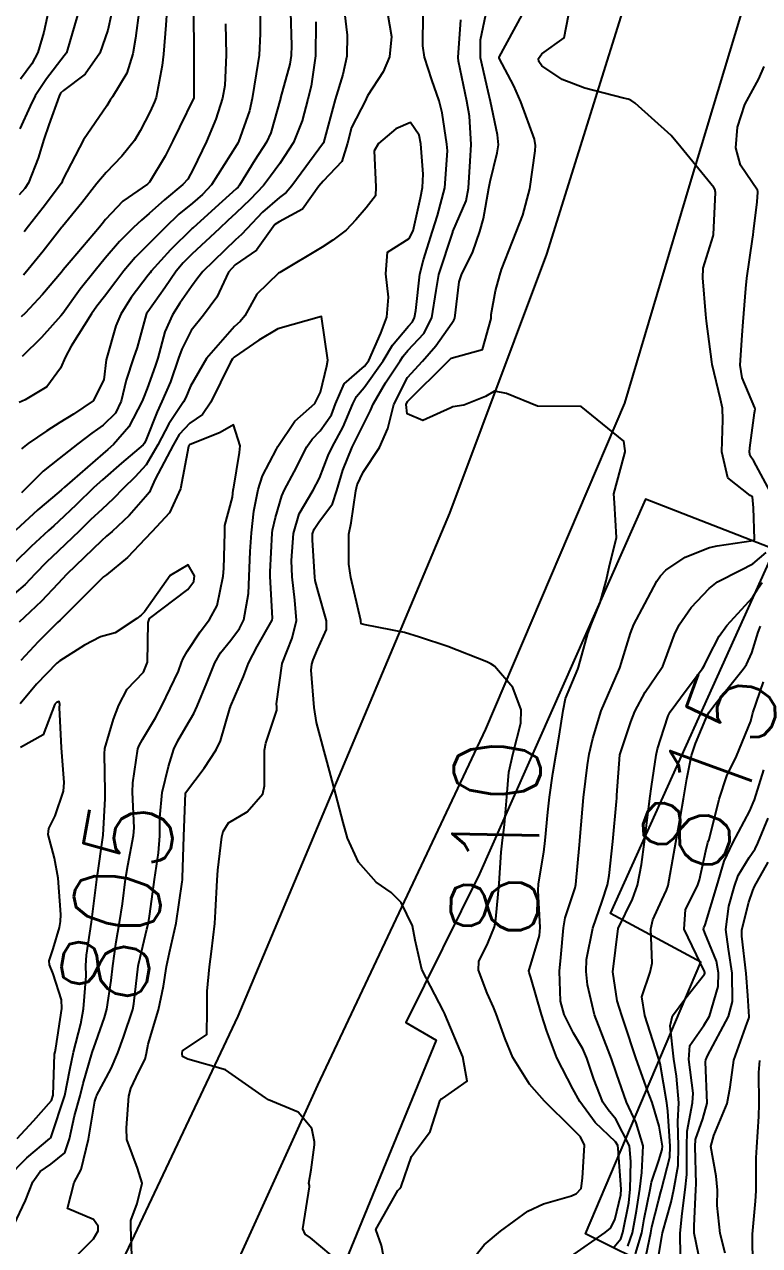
# Model space of a CAD drawing. Header units: metres. Extents: x 307586 to 320046, y 7427249 to 7434250.
# Drawn here: x 319883.5 to 319917.4, y 7429162.3 to 7429218.5 of the extents above; entities that cross this region are included whole.
import ezdxf
from ezdxf.enums import TextEntityAlignment as Align

# ---------------------------------------------------------------- set-up
doc = ezdxf.new("R2010")
doc.units = ezdxf.units.M
doc.header["$MEASUREMENT"] = 0
for name, color, linetype in [('Cotas', 45, 'Continuous'), ('Curvas de Nivel 1m', 11, 'Continuous'), ('Curvas de Nivel 5m', 15, 'Continuous'), ('Edificações', 30, 'Continuous'), ('Vias Primárias', 230, 'Continuous')]:
    doc.layers.add(name, color=color, linetype=linetype)
doc.styles.add('Style-STANDARD', font='STANDARD.shx')

msp = doc.modelspace()

# ---------------------------------------------------------------- linework, layer by layer
at = {"layer": 'Curvas de Nivel 1m', "flags": 128}
for points, elevation in [([(319900.238, 7429219.051), (319900.416, 7429217.985), (319900.333, 7429217.05), (319900.035, 7429216.351), (319899.316, 7429215.243), (319899.259, 7429215.115), (319899.232, 7429215.061), (319898.582, 7429213.785), (319898.396, 7429213.069), (319898.136, 7429212.22), (319897.275, 7429211.325), (319897.079, 7429211.083), (319896.315, 7429210.036), (319895.248, 7429209.453), (319895.042, 7429209.316), (319894.887, 7429209.114), (319894.209, 7429208.144), (319893.226, 7429207.468), (319892.91, 7429207.135), (319892.377, 7429205.971), (319891.76, 7429205.151), (319891.186, 7429204.444), (319890.757, 7429203.585), (319890.609, 7429203.166), (319890.248, 7429202.084), (319889.849, 7429201.173), (319889.622, 7429200.696), (319889.127, 7429199.423), (319889.048, 7429199.257), (319888.984, 7429199.181), (319887.979, 7429198.327), (319887.107, 7429197.567), (319886.712, 7429197.206), (319885.892, 7429196.417), (319885.079, 7429195.643), (319884.864, 7429195.444), (319884.624, 7429195.234), (319883.818, 7429194.49), (319883.058, 7429193.749)], 808), ([(319898.257, 7429219.071), (319898.376, 7429218.047), (319898.36, 7429217.07), (319898.179, 7429216.223), (319897.834, 7429215.075), (319897.712, 7429214.673), (319897.293, 7429213.08), (319895.832, 7429211.102), (319895.569, 7429210.804), (319895.265, 7429210.561), (319894.477, 7429209.895), (319893.755, 7429209.125), (319893.509, 7429208.858), (319893.238, 7429208.617), (319891.733, 7429207.152), (319891.506, 7429206.868), (319891.212, 7429206.462), (319890.664, 7429205.703), (319890.33, 7429205.169), (319889.981, 7429204.376), (319889.653, 7429203.175), (319889.54, 7429202.805), (319889.159, 7429201.771), (319888.998, 7429201.338), (319888.941, 7429201.182), (319888.318, 7429200.005), (319887.608, 7429199.195), (319887.349, 7429198.97), (319887.119, 7429198.771), (319885.351, 7429197.226), (319885.222, 7429197.107), (319885.099, 7429196.998), (319884.136, 7429196.19), (319883.116, 7429195.25)], 809), ([(319887.526, 7429219.034), (319887.354, 7429218.267), (319886.992, 7429217.205), (319886.303, 7429216.241), (319885.317, 7429215.498), (319885.181, 7429215.365), (319885.11, 7429215.232), (319884.63, 7429213.907), (319884.403, 7429213.239), (319884.141, 7429212.385), (319883.702, 7429211.246), (319883.534, 7429210.982), (319883.265, 7429210.69)], 817), ([(319894.366, 7429219.12), (319894.374, 7429218.098), (319894.322, 7429217.12), (319894.193, 7429216.258), (319894.006, 7429215.123), (319893.874, 7429214.558), (319893.374, 7429213.129), (319893.347, 7429213.075), (319893.291, 7429212.985), (319892.128, 7429211.147), (319891.721, 7429210.698), (319891.26, 7429210.312), (319890.627, 7429209.792), (319889.979, 7429209.173), (319889.619, 7429208.796), (319889.235, 7429208.419), (319888.613, 7429207.802), (319888.09, 7429207.191), (319887.718, 7429206.692), (319887.205, 7429206.015), (319886.847, 7429205.556), (319886.604, 7429205.209), (319885.672, 7429203.717), (319885.409, 7429203.226), (319885.168, 7429202.714), (319884.54, 7429201.856), (319883.55, 7429201.246), (319883.277, 7429201.123)], 812), ([(319886.03, 7429219.22), (319885.5, 7429217.384), (319885.447, 7429217.228), (319885.405, 7429217.166), (319885.341, 7429217.095), (319884.525, 7429216.038), (319884.014, 7429215.243), (319883.781, 7429214.773), (319883.298, 7429213.734)], 818), ([(319884.632, 7429219.237), (319884.406, 7429218.186), (319884.137, 7429217.242), (319883.856, 7429216.724), (319883.324, 7429216.019)], 819), ([(319891.302, 7429219.161), (319891.315, 7429217.188), (319891.314, 7429217.16), (319891.313, 7429215.16), (319890.659, 7429213.807), (319890.356, 7429213.169), (319889.989, 7429212.47), (319889.274, 7429211.276), (319889.235, 7429211.219), (319889.179, 7429211.181), (319888.05, 7429210.403), (319887.248, 7429209.557), (319887.094, 7429209.353), (319886.97, 7429209.204), (319885.671, 7429207.667), (319885.296, 7429207.229), (319885.263, 7429207.189), (319885.221, 7429207.134), (319884.341, 7429206.103), (319883.542, 7429205.247), (319883.369, 7429205.07)], 814), ([(319895.775, 7429219.104), (319895.81, 7429217.565), (319895.793, 7429217.103), (319895.732, 7429216.709), (319895.314, 7429215.159), (319895.303, 7429215.12), (319894.867, 7429213.544), (319894.666, 7429213.116), (319894.125, 7429212.281), (319893.424, 7429211.128), (319893.357, 7429211.044), (319893.27, 7429210.963), (319892.304, 7429210.097), (319891.266, 7429209.16), (319891.243, 7429209.139), (319890.241, 7429208.161), (319889.358, 7429207.179), (319889.297, 7429207.104), (319889.22, 7429206.993), (319888.436, 7429205.956), (319887.947, 7429205.192), (319887.726, 7429204.656), (319887.302, 7429203.199), (319887.283, 7429203.088), (319887.163, 7429202.172), (319886.676, 7429201.207), (319885.778, 7429200.586), (319885.137, 7429200.199), (319884.539, 7429199.828), (319883.689, 7429199.244), (319883.373, 7429198.995)], 811), ([(319888.798, 7429219.186), (319888.633, 7429217.904), (319888.512, 7429217.188), (319888.228, 7429216.292), (319887.565, 7429215.197), (319887.465, 7429215.045), (319887.309, 7429214.794), (319886.226, 7429213.216), (319885.275, 7429211.388), (319885.24, 7429211.263), (319885.225, 7429211.23), (319884.383, 7429210.111), (319883.702, 7429209.245), (319883.495, 7429208.992)], 816), ([(319898.601, 7429161.061), (319896.689, 7429162.659), (319896.448, 7429162.841), (319896.343, 7429163.085), (319896.648, 7429165.017), (319896.647, 7429165.081), (319896.618, 7429165.178), (319896.724, 7429165.803), (319896.874, 7429166.945), (319896.876, 7429167.079), (319896.749, 7429167.697), (319896.121, 7429168.454), (319894.762, 7429169.021), (319894.624, 7429169.111), (319892.782, 7429170.406), (319891.046, 7429170.891), (319890.791, 7429171.012), (319890.776, 7429171.15), (319890.794, 7429171.27), (319891.917, 7429172.024), (319891.932, 7429173.139), (319891.936, 7429174.024), (319892.031, 7429175.138), (319892.125, 7429175.856), (319892.279, 7429177.136), (319892.313, 7429177.691), (319892.39, 7429179.135), (319892.424, 7429179.601), (319892.613, 7429181.133), (319892.669, 7429181.378), (319892.919, 7429181.77), (319893.768, 7429182.278), (319894.497, 7429183.114), (319894.575, 7429183.476), (319894.577, 7429185.114), (319894.626, 7429185.445), (319894.973, 7429186.447), (319895.132, 7429186.957), (319895.139, 7429187.108), (319895.13, 7429187.254), (319895.387, 7429189.104), (319895.841, 7429190.277), (319896.04, 7429191.095), (319895.97, 7429192.024), (319895.847, 7429193.098), (319895.819, 7429193.857), (319895.903, 7429195.098), (319896.175, 7429196.005), (319896.814, 7429197.084), (319897.109, 7429197.64), (319897.502, 7429198.694), (319897.681, 7429199.074), (319898.2, 7429200.007), (319898.641, 7429201.065), (319898.811, 7429201.409), (319899.16, 7429201.815), (319900.041, 7429203.051), (319900.466, 7429203.761), (319901.197, 7429204.636), (319901.389, 7429204.848), (319901.487, 7429205.036), (319901.538, 7429205.367), (319901.723, 7429207.032), (319901.89, 7429207.69), (319902.313, 7429209.024), (319902.534, 7429209.741), (319902.872, 7429211.016), (319902.998, 7429212.722), (319902.976, 7429213.015), (319902.759, 7429214.463), (319902.617, 7429215.021), (319902.282, 7429215.98), (319901.949, 7429217.031), (319901.864, 7429217.548), (319901.875, 7429219.032)], 808), ([(319908.681, 7429161.798), (319910.266, 7429162.916), (319910.505, 7429163.103), (319910.702, 7429163.501), (319910.984, 7429164.642), (319911.005, 7429164.907), (319910.869, 7429166.781), (319910.85, 7429166.909), (319910.745, 7429167.08), (319909.804, 7429167.975), (319909.099, 7429168.935), (319908.772, 7429169.527), (319908.044, 7429170.947), (319907.574, 7429172.183), (319907.325, 7429172.955), (319906.838, 7429174.649), (319906.762, 7429174.881), (319906.755, 7429174.961), (319906.846, 7429175.253), (319907.236, 7429176.579), (319907.267, 7429176.956), (319907.172, 7429178.665), (319907.187, 7429178.957), (319907.436, 7429180.424), (319907.5, 7429180.954), (319907.622, 7429182.257), (319907.698, 7429182.952), (319907.852, 7429184.048), (319908.002, 7429184.95), (319908.149, 7429185.77), (319908.326, 7429186.947), (319908.439, 7429187.495), (319909.002, 7429188.853), (319909.035, 7429188.94), (319909.468, 7429190.491), (319909.627, 7429190.931), (319910.038, 7429191.921), (319910.308, 7429192.921), (319910.442, 7429193.539), (319910.792, 7429194.914), (319910.688, 7429196.505), (319910.669, 7429196.917), (319911.12, 7429198.619), (319911.183, 7429198.849), (319911.187, 7429198.909), (319911.129, 7429199.344), (319909.153, 7429200.94), (319907.153, 7429200.96), (319905.714, 7429201.537), (319905.16, 7429201.649), (319904.747, 7429201.404), (319903.751, 7429201.004), (319903.239, 7429200.922), (319903.151, 7429200.886), (319901.866, 7429200.298), (319901.146, 7429200.602), (319901.093, 7429201.031), (319901.154, 7429201.178), (319903.011, 7429203.012), (319903.087, 7429203.099), (319903.175, 7429203.165), (319904.607, 7429203.57), (319905.005, 7429204.992), (319905.012, 7429205.185), (319905.216, 7429206.264), (319905.406, 7429206.987), (319905.491, 7429207.251), (319906.158, 7429208.976), (319906.467, 7429209.759), (319906.795, 7429210.967), (319907.037, 7429212.71), (319907.057, 7429212.964), (319907.007, 7429213.254), (319906.381, 7429214.974), (319906.063, 7429215.712), (319905.383, 7429216.989), (319905.381, 7429217.027), (319906.443, 7429218.974)], 811), ([(319910.686, 7429162.255), (319910.98, 7429162.617), (319911.081, 7429162.906), (319911.347, 7429164.27), (319911.416, 7429164.903), (319911.452, 7429166.186), (319911.384, 7429166.904), (319910.755, 7429168.132), (319910.399, 7429168.555), (319910.153, 7429168.919), (319909.741, 7429169.963), (319909.418, 7429170.931), (319909.232, 7429171.368), (319908.804, 7429172.088), (319908.375, 7429172.944), (319908.207, 7429173.561), (319908.153, 7429174.947), (319908.218, 7429175.578), (319908.352, 7429176.945), (319908.416, 7429177.396), (319908.881, 7429178.781), (319908.92, 7429178.939), (319909.083, 7429180.765), (319909.095, 7429180.937), (319909.115, 7429181.137), (319909.267, 7429182.935), (319909.447, 7429184.442), (319909.531, 7429184.931), (319909.69, 7429185.649), (319910.079, 7429186.924), (319910.896, 7429188.806), (319910.945, 7429188.911), (319910.957, 7429188.957), (319911.006, 7429189.111), (319911.431, 7429190.501), (319911.59, 7429190.904), (319912.088, 7429191.854), (319912.65, 7429192.894), (319912.808, 7429193.141), (319913.061, 7429193.408), (319913.946, 7429194.005), (319915.077, 7429194.445), (319915.422, 7429194.521), (319917.082, 7429194.769), (319917.128, 7429194.794), (319917.149, 7429194.839), (319917.097, 7429196.274), (319917.043, 7429196.782), (319916.942, 7429196.842), (319915.91, 7429197.657), (319915.632, 7429198.862), (319915.683, 7429200.324), (319915.665, 7429200.862), (319915.58, 7429201.286), (319915.185, 7429202.87), (319915.175, 7429203.001), (319914.934, 7429204.873), (319914.903, 7429205.176), (319914.765, 7429206.875), (319914.785, 7429207.317), (319915.242, 7429208.781), (319915.255, 7429208.87), (319915.346, 7429210.795), (319915.338, 7429210.869), (319915.324, 7429210.92), (319915.274, 7429211.021), (319913.744, 7429212.885), (319913.301, 7429213.424), (319911.643, 7429214.915), (319911.449, 7429215.043), (319911.325, 7429215.09), (319911.106, 7429215.141), (319909.33, 7429215.607), (319908.289, 7429215.995), (319907.34, 7429216.623), (319907.211, 7429216.832), (319907.2, 7429216.962), (319907.345, 7429217.178), (319908.382, 7429217.921), (319908.57, 7429218.948)], 812), ([(319892.779, 7429218.561), (319892.803, 7429217.138), (319892.742, 7429215.718), (319892.644, 7429215.14), (319892.325, 7429214.167), (319891.893, 7429213.151), (319891.28, 7429211.872), (319891.033, 7429211.405), (319890.813, 7429211.165), (319889.97, 7429210.465), (319889.253, 7429209.836), (319888.908, 7429209.524), (319888.542, 7429209.187), (319887.895, 7429208.535), (319887.229, 7429207.767), (319886.769, 7429207.207), (319886.075, 7429206.352), (319885.276, 7429205.229), (319885.192, 7429205.117), (319884.298, 7429204.123), (319883.416, 7429203.248)], 813), ([(319900.208, 7429161.037), (319899.961, 7429162.316), (319899.704, 7429163.045), (319900.711, 7429164.85), (319900.804, 7429164.937), (319900.87, 7429165.028), (319901.341, 7429166.417), (319901.796, 7429167.019), (319902.206, 7429167.558), (319902.669, 7429169.011), (319902.705, 7429169.069), (319902.764, 7429169.086), (319903.9, 7429169.875), (319903.7, 7429171.001), (319902.895, 7429172.926), (319902.86, 7429173.01), (319902.814, 7429173.102), (319901.826, 7429175.02), (319901.505, 7429176.372), (319901.393, 7429177.025), (319900.874, 7429178.107), (319900.409, 7429178.568), (319899.72, 7429179.047), (319898.897, 7429179.966), (319898.391, 7429181.065), (319898.195, 7429181.792), (319897.852, 7429183.071), (319897.457, 7429184.566), (319897.326, 7429185.076), (319896.973, 7429186.386), (319896.863, 7429187.082), (319896.717, 7429188.801), (319896.744, 7429189.084), (319896.81, 7429189.278), (319897.013, 7429189.751), (319897.43, 7429190.673), (319897.429, 7429191.076), (319897.046, 7429192.42), (319896.906, 7429192.937), (319896.889, 7429193.082), (319896.775, 7429194.79), (319896.789, 7429195.084), (319896.858, 7429195.302), (319897.081, 7429195.615), (319897.702, 7429196.466), (319897.903, 7429197.072), (319898.176, 7429198.006), (319898.616, 7429199.065), (319898.779, 7429199.413), (319899.139, 7429200.116), (319899.447, 7429200.757), (319899.579, 7429201.054), (319900.145, 7429202.032), (319900.824, 7429203.043), (319900.961, 7429203.256), (319901.18, 7429203.515), (319901.915, 7429204.306), (319902.279, 7429205.024), (319902.481, 7429206.287), (319902.609, 7429207.019), (319903.243, 7429208.978), (319903.251, 7429209.001), (319903.858, 7429210.41), (319903.973, 7429211.003), (319904.05, 7429212.238), (319904.09, 7429213.002), (319904.01, 7429214.305), (319903.892, 7429215.004), (319903.51, 7429216.84), (319903.497, 7429217.008), (319903.613, 7429218.754)], 809), ([(319917.97, 7429196.831), (319917.119, 7429198.421), (319916.948, 7429198.67), (319916.906, 7429198.843), (319916.924, 7429199.045), (319917.15, 7429200.648), (319917.166, 7429200.826), (319917.153, 7429200.882), (319916.581, 7429202.263), (319916.486, 7429202.85), (319916.575, 7429204.23), (319916.625, 7429204.849), (319916.74, 7429206.369), (319916.791, 7429206.846), (319917.051, 7429208.653), (319917.074, 7429208.843), (319917.094, 7429208.994), (319917.266, 7429210.374), (319917.303, 7429210.809), (319917.301, 7429210.84), (319917.274, 7429210.905), (319916.495, 7429212.062), (319916.283, 7429212.855), (319916.357, 7429213.805), (319916.702, 7429214.849), (319917.335, 7429216.036), (319917.585, 7429216.593)], 813), ([(319888.468, 7429161.389), (319888.42, 7429163.183), (319888.421, 7429163.458), (319888.704, 7429164.25), (319888.934, 7429165.177), (319888.723, 7429165.878), (319888.232, 7429167.185), (319888.212, 7429167.722), (319888.325, 7429169.184), (319888.414, 7429169.538), (319888.78, 7429170.319), (319889.076, 7429170.889), (319889.132, 7429171.175), (319889.205, 7429171.582), (319889.687, 7429173.167), (319889.915, 7429174.255), (319890.056, 7429175.162), (319890.198, 7429175.804), (319890.504, 7429177.155), (319890.78, 7429179.05), (319890.792, 7429179.151), (319890.801, 7429179.234), (319890.851, 7429181.151), (319890.933, 7429183.15), (319891.794, 7429184.292), (319892.347, 7429185.136), (319892.539, 7429185.554), (319892.982, 7429187.044), (319892.999, 7429187.114), (319893.009, 7429187.13), (319893.604, 7429188.517), (319893.832, 7429189.122), (319894.236, 7429189.896), (319894.932, 7429191.111), (319894.947, 7429191.197), (319894.831, 7429193.112), (319894.83, 7429193.338), (319894.923, 7429195.112), (319894.941, 7429195.246), (319895.084, 7429195.83), (319895.376, 7429196.828), (319895.493, 7429197.104), (319895.941, 7429197.928), (319896.527, 7429199.089), (319896.773, 7429199.441), (319897.134, 7429199.823), (319897.659, 7429200.561), (319897.848, 7429201.073), (319898.241, 7429201.991), (319899.17, 7429202.793), (319899.375, 7429203.058), (319899.924, 7429204.314), (319900.211, 7429205.05), (319900.286, 7429205.975), (319900.16, 7429207.051), (319900.24, 7429208.043), (319901.239, 7429208.674), (319901.419, 7429209.037), (319901.75, 7429210.549), (319901.846, 7429211.031), (319901.884, 7429211.636), (319901.778, 7429213.033), (319901.698, 7429213.433), (319901.303, 7429214.025), (319900.614, 7429213.732), (319899.824, 7429213.055), (319899.63, 7429212.716), (319899.7, 7429211.056), (319899.685, 7429210.638), (319899.258, 7429210.098), (319898.774, 7429209.541), (319898.326, 7429209.069), (319897.716, 7429208.597), (319897.235, 7429208.287), (319895.276, 7429207.109), (319895.24, 7429207.092), (319895.222, 7429207.081), (319894.219, 7429206.108), (319893.668, 7429205.125), (319893.454, 7429204.863), (319893.188, 7429204.624), (319891.906, 7429203.149), (319891.16, 7429201.88), (319890.955, 7429201.362), (319890.842, 7429201.163), (319890.16, 7429200.142), (319889.662, 7429199.172), (319889.114, 7429198.25), (319888.601, 7429197.692), (319888.078, 7429197.19), (319887.603, 7429196.687), (319887.088, 7429196.209), (319886.563, 7429195.725), (319886.042, 7429195.215), (319885.063, 7429194.281), (319884.525, 7429193.769), (319884.012, 7429193.24), (319883.546, 7429192.747), (319883.044, 7429192.318)], 807), ([(319885.316, 7429161.22), (319886.687, 7429162.612), (319886.908, 7429162.98), (319886.905, 7429163.198), (319886.696, 7429163.515), (319885.504, 7429164.021), (319885.807, 7429165.214), (319886.121, 7429165.81), (319886.469, 7429167.204), (319886.76, 7429168.953), (319886.814, 7429169.147), (319886.838, 7429169.199), (319887.507, 7429170.468), (319887.816, 7429171.19), (319888.076, 7429171.911), (319888.505, 7429173.183), (319888.557, 7429173.441), (319888.753, 7429175.181), (319888.764, 7429175.251), (319888.839, 7429175.573), (319889.157, 7429176.877), (319889.222, 7429177.175), (319889.283, 7429177.589), (319889.505, 7429179.171), (319889.681, 7429180.389), (319889.745, 7429181.168), (319889.752, 7429181.998), (319889.85, 7429183.166), (319890.143, 7429184.361), (319890.4, 7429185.158), (319890.572, 7429185.542), (319890.969, 7429186.209), (319891.321, 7429186.804), (319891.475, 7429187.145), (319891.908, 7429188.227), (319892.277, 7429189.137), (319892.542, 7429189.603), (319893.019, 7429190.191), (319893.425, 7429190.728), (319893.612, 7429191.124), (319893.833, 7429192.334), (319893.868, 7429193.122), (319893.915, 7429194.271), (319893.968, 7429195.121), (319894.078, 7429196.13), (319894.272, 7429197.118), (319894.474, 7429197.752), (319895.122, 7429198.985), (319895.189, 7429199.109), (319895.973, 7429200.265), (319896.884, 7429201.084), (319897.158, 7429201.608), (319897.437, 7429202.811), (319897.493, 7429203.077), (319897.193, 7429205.08), (319895.187, 7429204.521), (319894.303, 7429203.997), (319893.174, 7429203.21), (319893.094, 7429203.131), (319892.987, 7429202.949), (319892.099, 7429201.146), (319891.718, 7429200.577), (319891.138, 7429200.172), (319890.637, 7429199.65), (319890.361, 7429199.161), (319889.536, 7429197.602), (319889.358, 7429197.176), (319889.275, 7429197.003), (319889.097, 7429196.78), (319888.341, 7429195.931), (319887.556, 7429195.195), (319887.3, 7429194.968), (319887.068, 7429194.751), (319885.469, 7429193.224), (319885.048, 7429192.774), (319884.301, 7429191.976), (319883.512, 7429191.245), (319883.263, 7429191.014)], 806), ([(319911.314, 7429162.277), (319911.52, 7429162.902), (319911.705, 7429163.903), (319911.853, 7429164.899), (319911.953, 7429165.676), (319912.02, 7429166.897), (319911.689, 7429167.966), (319911.247, 7429168.905), (319910.783, 7429170.238), (319910.563, 7429170.913), (319910.066, 7429172.181), (319909.774, 7429172.926), (319909.45, 7429174.315), (319909.382, 7429174.932), (319909.401, 7429175.484), (319909.7, 7429176.927), (319910.123, 7429178.169), (319910.372, 7429178.918), (319910.454, 7429179.351), (319910.624, 7429180.914), (319910.783, 7429182.763), (319910.796, 7429182.912), (319910.807, 7429183.04), (319910.945, 7429184.91), (319910.964, 7429185.003), (319911.453, 7429186.431), (319911.635, 7429186.903), (319912.099, 7429187.792), (319912.866, 7429188.891), (319912.915, 7429188.98), (319913.008, 7429189.24), (319913.461, 7429190.451), (319913.674, 7429190.884), (319914.231, 7429191.688), (319915.05, 7429192.568), (319915.435, 7429192.864), (319916.5, 7429193.41), (319917.066, 7429193.706), (319917.686, 7429194.222)], 813), ([(319882.715, 7429165.42), (319883.626, 7429166.344), (319884.68, 7429167.231), (319884.712, 7429167.262), (319884.744, 7429167.315), (319885.369, 7429169.221), (319885.597, 7429170.402), (319885.768, 7429171.215), (319886.115, 7429172.519), (319886.241, 7429173.209), (319886.349, 7429174.728), (319886.343, 7429175.207), (319886.373, 7429175.673), (319886.601, 7429177.204), (319886.844, 7429179.162), (319886.848, 7429179.201), (319886.845, 7429179.239), (319886.887, 7429179.478), (319887.114, 7429180.994), (319887.136, 7429181.198), (319887.236, 7429182.89), (319887.237, 7429183.197), (319887.194, 7429184.954), (319887.217, 7429185.197), (319887.621, 7429186.546), (319887.866, 7429187.191), (319888.249, 7429187.929), (319888.998, 7429188.711), (319889.178, 7429189.177), (319889.205, 7429191.002), (319889.269, 7429191.176), (319891.047, 7429192.515), (319891.315, 7429192.883), (319891.343, 7429193.147), (319891.058, 7429193.651), (319890.223, 7429193.162), (319889.036, 7429191.484), (319888.887, 7429191.329), (319888.698, 7429191.183), (319887.699, 7429190.517), (319887.02, 7429190.337), (319886.277, 7429189.948), (319885.138, 7429189.228), (319885.002, 7429189.124), (319884.068, 7429188.164), (319883.323, 7429187.247)], 804), ([(319911.654, 7429161.929), (319911.949, 7429162.897), (319912.062, 7429163.537), (319912.329, 7429164.894), (319912.398, 7429165.221), (319912.736, 7429166.224), (319912.892, 7429166.738), (319912.9, 7429166.888), (319912.752, 7429167.801), (319912.432, 7429168.893), (319912.215, 7429169.452), (319911.691, 7429170.901), (319911.137, 7429172.579), (319911.036, 7429172.908), (319910.823, 7429173.579), (319910.616, 7429174.913), (319910.863, 7429176.91), (319911.519, 7429178.262), (319911.754, 7429178.901), (319911.943, 7429179.854), (319912.071, 7429180.898), (319912.163, 7429181.655), (319912.326, 7429182.896), (319912.395, 7429183.442), (319912.608, 7429184.894), (319912.679, 7429185.18), (319912.975, 7429186.133), (319913.163, 7429186.707), (319913.255, 7429186.887), (319913.988, 7429187.885), (319914.742, 7429188.873), (319914.843, 7429189.034), (319915.011, 7429189.379), (319915.519, 7429190.369), (319915.875, 7429190.857), (319917.046, 7429192.148), (319917.317, 7429192.571), (319917.491, 7429192.836)], 814), ([(319912.679, 7429161.533), (319912.867, 7429162.712), (319912.908, 7429162.888), (319913.298, 7429164.3), (319913.43, 7429164.883), (319913.621, 7429165.994), (319913.64, 7429166.881), (319913.618, 7429168.017), (319913.652, 7429168.881), (319913.555, 7429170.109), (319913.421, 7429170.884), (319913.263, 7429172.431), (319913.362, 7429172.885), (319913.982, 7429173.722), (319914.842, 7429174.804), (319914.861, 7429174.851), (319914.862, 7429174.87), (319914.859, 7429174.886), (319914.843, 7429174.922), (319913.896, 7429176.88), (319913.971, 7429177.78), (319914.521, 7429178.874), (319914.615, 7429179.144), (319914.907, 7429180.481), (319914.97, 7429180.811), (319914.994, 7429180.869), (319915.05, 7429181.003), (319915.509, 7429182.861), (319915.871, 7429183.934), (319916.316, 7429184.85), (319916.979, 7429186.452), (319917.043, 7429186.779), (319917.059, 7429186.839), (319917.564, 7429188.268)], 816), ([(319883.184, 7429167.246), (319883.931, 7429168.058), (319884.761, 7429168.992), (319884.836, 7429169.229), (319884.904, 7429171.115), (319884.922, 7429171.228), (319884.958, 7429171.391), (319885.232, 7429173.224), (319885.221, 7429173.628), (319884.829, 7429174.819), (319884.673, 7429175.232), (319884.655, 7429175.412), (319884.844, 7429175.974), (319885.125, 7429176.96), (319885.178, 7429177.225), (319885.191, 7429177.55), (319885.062, 7429179.227), (319884.897, 7429180.144), (319884.609, 7429181.233), (319884.631, 7429181.517), (319884.922, 7429182.089), (319885.306, 7429183.224), (319885.338, 7429183.625), (319885.226, 7429185.226), (319885.127, 7429187.081), (319885.138, 7429187.228), (319885.112, 7429187.356), (319884.984, 7429187.309), (319884.94, 7429187.274), (319884.92, 7429187.231), (319884.369, 7429185.829), (319883.335, 7429185.246)], 803), ([(319913.735, 7429161.827), (319913.722, 7429162.88), (319913.805, 7429163.78), (319913.953, 7429164.878), (319914.019, 7429165.588), (319914.022, 7429166.877), (319914.045, 7429167.582), (319914.294, 7429168.875), (319914.316, 7429169.328), (319914.118, 7429170.877), (319914.162, 7429171.514), (319914.809, 7429172.436), (319915.072, 7429172.866), (319915.463, 7429174.231), (319915.49, 7429174.86), (319915.386, 7429175.399), (319914.861, 7429176.713), (319914.8, 7429176.871), (319914.804, 7429176.931), (319914.865, 7429177.072), (319915.402, 7429178.862), (319915.753, 7429180.004), (319916.142, 7429180.852), (319916.928, 7429182.326), (319917.083, 7429182.687), (319917.142, 7429182.838), (319917.569, 7429184.219)], 817), ([(319914.678, 7429161.395), (319914.37, 7429162.873), (319914.361, 7429163.21), (319914.441, 7429164.873), (319914.451, 7429165.148), (319914.408, 7429166.873), (319914.432, 7429167.187), (319914.756, 7429168.145), (319914.959, 7429168.867), (319914.888, 7429170.772), (319914.897, 7429170.868), (319914.977, 7429171.049), (319915.952, 7429172.853), (319916.133, 7429173.54), (319916.118, 7429174.851), (319915.951, 7429175.951), (319915.816, 7429176.856), (319915.961, 7429177.941), (319916.221, 7429178.85), (319916.396, 7429179.342), (319916.903, 7429180.173), (319917.167, 7429180.579), (319917.293, 7429180.836), (319917.766, 7429181.99)], 818), ([(319915.789, 7429161.958), (319915.564, 7429162.857), (319915.424, 7429164.147), (319915.433, 7429164.859), (319915.38, 7429165.51), (319915.132, 7429166.864), (319915.265, 7429167.379), (319915.886, 7429168.853), (319916.024, 7429169.602), (319916.183, 7429170.849), (319916.81, 7429172.571), (319916.888, 7429172.764), (319916.896, 7429172.839), (319916.828, 7429173.824), (319916.753, 7429174.841), (319916.566, 7429176.55), (319916.564, 7429176.844), (319916.876, 7429178.116), (319917.063, 7429178.656), (319917.148, 7429178.837), (319917.776, 7429179.955)], 819)]:
    msp.add_lwpolyline(points, dxfattribs=dict(at, elevation=elevation))
at = {"layer": 'Curvas de Nivel 5m', "flags": 128}
for points, elevation in [([(319890.075, 7429219.173), (319890.022, 7429218.508), (319889.919, 7429217.174), (319889.859, 7429216.651), (319889.577, 7429215.177), (319889.51, 7429214.979), (319889.306, 7429214.529), (319888.849, 7429213.633), (319888.58, 7429213.187), (319888.002, 7429212.476), (319887.278, 7429211.722), (319886.848, 7429211.206), (319886.158, 7429210.318), (319885.26, 7429209.23), (319885.243, 7429209.206), (319884.375, 7429208.095), (319883.691, 7429207.245), (319883.473, 7429206.994)], 815), ([(319904.085, 7429161.59), (319904.686, 7429162.341), (319905.449, 7429162.979), (319906.707, 7429163.885), (319907.428, 7429164.237), (319908.718, 7429164.593), (319908.95, 7429164.706), (319909.157, 7429164.933), (319909.214, 7429165.419), (319909.313, 7429166.931), (319909.125, 7429167.312), (319908.75, 7429167.692), (319907.467, 7429168.953), (319906.775, 7429169.74), (319906.005, 7429170.972), (319905.656, 7429171.832), (319905.25, 7429172.983), (319905.116, 7429173.284), (319904.822, 7429173.936), (319904.434, 7429174.994), (319904.437, 7429175.396), (319904.852, 7429176.232), (319905.161, 7429176.986), (319905.224, 7429177.342), (319905.379, 7429178.983), (319905.471, 7429180.415), (319905.527, 7429180.981), (319905.622, 7429181.682), (319905.728, 7429182.978), (319905.827, 7429184.099), (319906.026, 7429184.974), (319906.378, 7429186.37), (319906.391, 7429186.969), (319906.018, 7429187.999), (319905.161, 7429188.988), (319905.004, 7429189.088), (319904.812, 7429189.185), (319903.016, 7429189.885), (319901.717, 7429190.329), (319901.025, 7429190.534), (319899.202, 7429190.885), (319899.031, 7429190.941), (319899.016, 7429191.06), (319899.008, 7429191.085), (319898.552, 7429193.065), (319898.449, 7429193.677), (319898.463, 7429195.066), (319898.561, 7429195.585), (319898.778, 7429197.063), (319898.839, 7429197.329), (319899.112, 7429197.919), (319899.868, 7429199.049), (319900.25, 7429199.93), (319900.522, 7429201.039), (319901.165, 7429202.277), (319901.849, 7429203.03), (319902.469, 7429203.736), (319903.2, 7429204.785), (319903.296, 7429204.915), (319903.333, 7429205.009), (319903.537, 7429206.69), (319903.647, 7429207.006), (319904.168, 7429208.066), (319904.494, 7429208.997), (319904.652, 7429209.595), (319904.906, 7429210.994), (319904.96, 7429211.309), (319905.289, 7429212.622), (319905.355, 7429212.989), (319905.3, 7429213.446), (319904.989, 7429214.993), (319904.881, 7429215.44), (319904.518, 7429216.998), (319904.517, 7429217.833), (319904.772, 7429218.996)], 810), ([(319896.932, 7429218.659), (319896.914, 7429217.086), (319896.722, 7429215.689), (319896.574, 7429215.091), (319896.299, 7429214.092), (319895.907, 7429213.101), (319895.283, 7429212.135), (319894.846, 7429211.545), (319894.526, 7429211.117), (319893.917, 7429210.47), (319893.254, 7429209.838), (319892.883, 7429209.5), (319892.494, 7429209.141), (319891.231, 7429207.951), (319890.832, 7429207.559), (319890.505, 7429207.167), (319889.973, 7429206.411), (319889.195, 7429205.3), (319889.142, 7429205.232), (319889.118, 7429205.181), (319888.702, 7429203.661), (319888.54, 7429203.186), (319888.199, 7429202.154), (319887.964, 7429201.192), (319887.707, 7429200.632), (319887.136, 7429200.079), (319886.615, 7429199.723), (319885.965, 7429199.217), (319885.116, 7429198.55), (319884.379, 7429197.969), (319883.651, 7429197.245), (319883.372, 7429196.974)], 810), ([(319883.029, 7429163.247), (319883.561, 7429164.385), (319883.899, 7429165.238), (319884.238, 7429165.717), (319884.725, 7429166.058), (319885.374, 7429166.579), (319885.591, 7429167.217), (319885.821, 7429168.281), (319886.077, 7429169.21), (319886.216, 7429169.764), (319886.638, 7429171.202), (319886.798, 7429171.676), (319887.198, 7429172.808), (319887.306, 7429173.195), (319887.509, 7429174.51), (319887.589, 7429175.192), (319887.744, 7429176.296), (319887.899, 7429177.19), (319888.024, 7429178.036), (319888.167, 7429179.187), (319888.269, 7429179.81), (319888.539, 7429181.184), (319888.564, 7429181.536), (319888.486, 7429183.184), (319888.501, 7429183.62), (319888.744, 7429185.182), (319888.798, 7429185.338), (319888.959, 7429185.617), (319889.544, 7429186.602), (319889.841, 7429187.167), (319890.604, 7429188.761), (319890.752, 7429189.154), (319890.82, 7429189.338), (319891.011, 7429189.66), (319891.605, 7429190.564), (319892.031, 7429191.14), (319892.392, 7429191.784), (319892.672, 7429193.134), (319892.699, 7429193.491), (319892.738, 7429195.133), (319892.743, 7429195.468), (319893.098, 7429196.775), (319893.13, 7429197.102), (319893.137, 7429197.13), (319893.424, 7429198.823), (319893.447, 7429199.127), (319893.138, 7429200.104), (319892.528, 7429199.743), (319891.123, 7429199.184), (319891.103, 7429199.17), (319891.093, 7429199.15), (319891.073, 7429199.101), (319890.708, 7429197.156), (319890.201, 7429196.048), (319889.387, 7429195.175), (319889.07, 7429194.852), (319888.264, 7429193.985), (319887.295, 7429193.198), (319887.156, 7429193.095), (319887.051, 7429192.995), (319885.285, 7429191.226), (319885.154, 7429191.106), (319885.029, 7429190.991), (319884.153, 7429190.102), (319883.348, 7429189.247)], 805), ([(319912.075, 7429161.5), (319912.369, 7429162.893), (319912.416, 7429163.174), (319912.715, 7429164.364), (319912.829, 7429164.781), (319912.861, 7429164.889), (319913.246, 7429166.377), (319913.265, 7429166.885), (319913.143, 7429168.503), (319913.111, 7429168.887), (319912.79, 7429170.69), (319912.733, 7429170.891), (319912.701, 7429170.983), (319912.086, 7429172.897), (319911.957, 7429173.767), (319912.339, 7429174.895), (319912.428, 7429175.313), (319912.368, 7429176.895), (319912.457, 7429177.304), (319912.876, 7429178.21), (319913.09, 7429178.679), (319913.16, 7429178.887), (319913.429, 7429180.361), (319913.52, 7429180.884), (319913.733, 7429182.074), (319913.872, 7429182.881), (319914.023, 7429183.803), (319914.246, 7429184.877), (319914.42, 7429185.424), (319914.982, 7429186.739), (319915.057, 7429186.869), (319915.276, 7429187.156), (319916.627, 7429188.846), (319916.781, 7429189.069), (319917.014, 7429189.599), (319917.312, 7429190.554), (319917.412, 7429190.836)], 815), ([(319917.087, 7429160.836), (319917.048, 7429162.478), (319917.043, 7429162.836), (319917.191, 7429164.36), (319917.216, 7429164.835), (319917.222, 7429166.351), (319917.249, 7429166.835), (319917.342, 7429168.249), (319917.355, 7429168.834), (319917.341, 7429170.278), (319917.381, 7429170.834)], 820)]:
    msp.add_lwpolyline(points, dxfattribs=dict(at, elevation=elevation))
at = {"layer": 'Edificações'}
msp.add_lwpolyline([(319918.086, 7429194.366), (319912.118, 7429196.674), (319904.477, 7429179.418), (319901.087, 7429172.583), (319902.479, 7429171.762), (319898.433, 7429161.932), (319910.691, 7429156.291), (319912.744, 7429161.163), (319909.364, 7429162.847), (319914.678, 7429175.351), (319910.506, 7429177.595), (319918.086, 7429194.366)], dxfattribs=at)
at = {"layer": 'Vias Primárias', "elevation": 804.225}
msp.add_lwpolyline([(319877.167, 7429137.299), (319884.862, 7429154.919), (319893.355, 7429172.867), (319903.114, 7429196.029), (319907.582, 7429207.957), (319913.391, 7429226.573), (319919.273, 7429244.365), (319920.961, 7429249.95)], dxfattribs=at)
msp.add_lwpolyline([(319877.167, 7429137.299), (319884.862, 7429154.919), (319893.355, 7429172.867), (319903.114, 7429196.029), (319907.582, 7429207.957), (319913.391, 7429226.573), (319919.273, 7429244.365), (319920.961, 7429249.95)], dxfattribs=at)
at = {"layer": 'Vias Primárias'}
msp.add_lwpolyline([(319926.616, 7429249.95), (319920.24, 7429231.359), (319914.132, 7429211.109), (319911.156, 7429201.102), (319904.757, 7429186.089), (319897.012, 7429169.692), (319889.115, 7429152.34), (319883.657, 7429139.15)], dxfattribs=at)
msp.add_lwpolyline([(319926.616, 7429249.95), (319920.24, 7429231.359), (319914.132, 7429211.109), (319911.156, 7429201.102), (319904.757, 7429186.089), (319897.012, 7429169.692), (319889.115, 7429152.34), (319883.657, 7429139.15)], dxfattribs=at)

# ---------------------------------------------------------------- texts
at = {"layer": 'Cotas', "style": 'Style-STANDARD'}
for s, rotation, p in [('815', 69.8433, (319915.083, 7429184.244, 815)), ('810', 88.782, (319905.222, 7429181.069, 810)), ('805', 79.8805, (319887.787, 7429178.18, 805))]:
    msp.add_text(s, height=4, rotation=rotation, dxfattribs=at).set_placement(p, align=Align.MIDDLE_CENTER)

doc.saveas('drawing.dxf')
